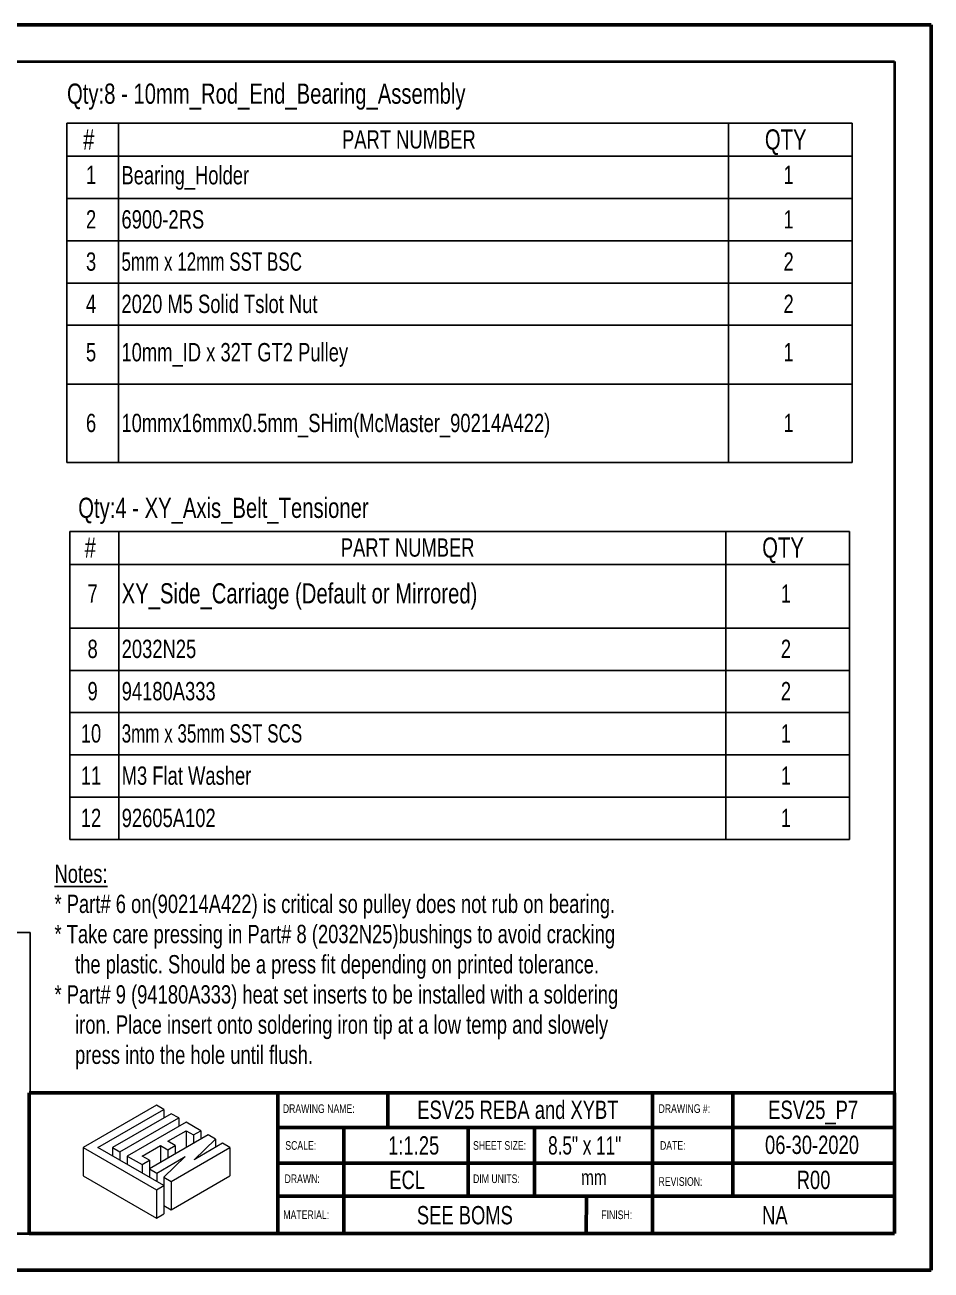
# Model space of a CAD drawing. Header units: millimetres. Extents: x -56 to 279, y 0 to 216.
# Drawn here: x 122.3 to 279.4, y 0 to 215.9 of the extents above; entities that cross this region are included whole.
import ezdxf

# ---------------------------------------------------------------- set-up
doc = ezdxf.new("R2010")
doc.units = ezdxf.units.MM
for name, color, linetype in [('PAGE_BORDER', 7, 'Continuous'), ('TITLE_BLOCK_BORDER', 7, 'Continuous'), ('TITLE_BLOCK_TEXT', 8, 'Continuous')]:
    doc.layers.add(name, color=color, linetype=linetype)
doc.styles.add('SLDTEXTSTYLE0', font='TXT', dxfattribs={"width": 0.75})
doc.styles.add('SLDTEXTSTYLE1', font='TXT', dxfattribs={"width": 0.7})
doc.styles.add('SLDTEXTSTYLE2', font='TXT', dxfattribs={"width": 0.694444})

# ---------------------------------------------------------------- blocks, each defined once
blk = doc.blocks.new('Lien3D Logo')
at = {"color": 7, "linetype": 'Continuous', "lineweight": 18}
for p, q in [((10.61, 16.33), (0, 10.21)), ((11.67, 15.71), (10.61, 16.33)), ((2.13, 10.21), (11.67, 15.71)), ((12.73, 15.1), (4.26, 10.21)), ((5.32, 9.59), (13.8, 14.49)), ((11.67, 15.71), (11.67, 14.49)), ((13.8, 14.49), (12.73, 15.1)), ((13.8, 14.49), (13.8, 13.26)), ((14.86, 13.87), (6.38, 8.98)), ((12.22, 11.12), (14.86, 12.64)), ((16.99, 12.64), (14.86, 13.87)), ((14.86, 12.64), (15.93, 12.03)), ((14.86, 12.64), (14.86, 10.19)), ((15.93, 12.03), (16.99, 12.64)), ((16.99, 12.64), (16.99, 11.42)), ((18.05, 12.03), (9.57, 7.13)), ((13.28, 10.5), (12.22, 11.12)), ((15.93, 12.03), (15.93, 10.8)), ((16.04, 8.45), (19.12, 11.42)), ((20.15, 10.82), (16.04, 8.45)), ((19.12, 11.42), (18.05, 12.03)), ((19.12, 11.42), (19.12, 10.22)), ((21.21, 10.21), (20.15, 10.82)), ((0, 10.21), (0, 6.12)), ((0, 10.21), (10.61, 4.08)), ((11.67, 4.7), (2.13, 10.21)), ((4.26, 10.21), (4.26, 8.98)), ((4.26, 10.21), (5.32, 9.59)), ((5.32, 9.59), (5.32, 8.36)), ((8.51, 8.98), (11.15, 10.5)), ((11.15, 10.5), (12.22, 9.89)), ((11.15, 10.5), (11.15, 8.05)), ((12.22, 9.89), (13.28, 10.5)), ((12.22, 9.89), (12.22, 8.66)), ((12.73, 5.31), (21.21, 10.21)), ((13.28, 10.5), (13.28, 9.28)), ((21.21, 10.21), (21.21, 6.12)), ((6.38, 8.98), (8.51, 7.75)), ((6.38, 8.98), (6.38, 7.75)), ((9.57, 8.36), (8.51, 8.98)), ((8.51, 7.75), (9.57, 8.36)), ((8.51, 7.75), (8.51, 6.52)), ((9.57, 8.36), (9.57, 7.13)), ((10.64, 6.52), (14.75, 8.89)), ((14.75, 8.89), (11.67, 5.93)), ((0, 6.12), (10.61, 0)), ((9.57, 7.13), (10.64, 6.52)), ((9.57, 7.13), (9.57, 5.91)), ((10.64, 6.52), (10.64, 5.29)), ((11.67, 5.93), (12.73, 5.31)), ((11.67, 5.93), (11.67, 4.7)), ((12.73, 1.23), (21.21, 6.12)), ((10.61, 4.08), (11.67, 4.7)), ((10.61, 4.08), (10.61, 0)), ((11.67, 4.7), (11.67, 0.61)), ((12.73, 5.31), (12.73, 1.23)), ((11.67, 1.84), (12.73, 1.23)), ((10.61, 0), (11.67, 0.61))]:
    blk.add_line(p, q, dxfattribs=at)
blk = doc.blocks.new('SW_NOTE_40')
at = {"layer": 'TITLE_BLOCK_BORDER', "color": 0, "char_height": 3.175, "attachment_point": 1, "style": 'SLDTEXTSTYLE0'}
for s, insert in [('\\LNotes:', (0, 4.09)), ('* Part# 6 on(90214A422) is critical so pulley does not rub on bearing.', (0, -1.14)), ('* Take care pressing in Part# 8 (2032N25)bushings to avoid cracking', (0, -6.37)), ('the plastic. Should be a press fit depending on printed tolerance.', (3.57, -11.61)), ('* Part# 9 (94180A333) heat set inserts to be installed with a soldering', (0, -16.84)), ('iron. Place insert onto soldering iron tip at a low temp and slowely', (3.57, -22.07)), ('press into the hole until flush.', (3.57, -27.31))]:
    blk.add_mtext(s, dxfattribs=dict(at, insert=insert))
blk = doc.blocks.new('SW_TABLEANNOTATION_5')
at = {"layer": 'TITLE_BLOCK_BORDER', "color": 0}
for p, q in [((0, 0), (0, -58.81)), ((136.09, 0), (0, 0)), ((8.95, 0), (8.95, -5.73)), ((114.66, 0), (114.66, -5.73)), ((136.09, -58.81), (136.09, 0)), ((0, -5.73), (136.09, -5.73)), ((8.95, -5.73), (8.95, -58.81)), ((114.66, -5.73), (114.66, -58.81)), ((0, -13.06), (136.09, -13.06)), ((0, -20.39), (136.09, -20.39)), ((0, -27.71), (136.09, -27.71)), ((0, -35.04), (136.09, -35.04)), ((0, -45.25), (136.09, -45.25)), ((0, -58.81), (136.09, -58.81))]:
    blk.add_line(p, q, dxfattribs=at)
at = {"layer": 'TITLE_BLOCK_BORDER', "color": 0, "attachment_point": 1}
for s, insert, char_height, style in [('#', (2.8, -1.06), 3.5, 'SLDTEXTSTYLE0'), ('PART NUMBER', (47.68, -1.22), 3.175, 'SLDTEXTSTYLE0'), ('QTY', (120.97, -1.06), 3.5, 'SLDTEXTSTYLE0'), ('1', (3.3, -7.36), 3.17, 'SLDTEXTSTYLE0'), ('Bearing_Holder', (9.45, -7.42), 3.175, 'SLDTEXTSTYLE0'), ('1', (124.2, -7.36), 3.17, 'SLDTEXTSTYLE0'), ('2', (3.3, -15.08), 3.17, 'SLDTEXTSTYLE0'), ('6900-2RS', (9.45, -15.08), 3.175, 'SLDTEXTSTYLE0'), ('1', (124.2, -15.08), 3.17, 'SLDTEXTSTYLE0'), ('3', (3.3, -22.4), 3.17, 'SLDTEXTSTYLE0'), ('5mm x 12mm SST BSC', (9.45, -22.4), 3.175, 'SLDTEXTSTYLE2'), ('2', (124.2, -22.4), 3.17, 'SLDTEXTSTYLE0'), ('4', (3.3, -29.73), 3.17, 'SLDTEXTSTYLE0'), ('2020 M5 Solid Tslot Nut', (9.45, -29.73), 3.175, 'SLDTEXTSTYLE0'), ('2', (124.2, -29.73), 3.17, 'SLDTEXTSTYLE0'), ('5', (3.3, -38.11), 3.17, 'SLDTEXTSTYLE0'), ('10mm_ID x 32T GT2 Pulley', (9.45, -38.11), 3.175, 'SLDTEXTSTYLE0'), ('1', (124.2, -38.11), 3.17, 'SLDTEXTSTYLE0'), ('6', (3.3, -50.38), 3.17, 'SLDTEXTSTYLE0'), ('10mmx16mmx0.5mm_SHim(McMaster_90214A422)', (9.45, -50.38), 3.175, 'SLDTEXTSTYLE0'), ('1', (124.2, -50.38), 3.17, 'SLDTEXTSTYLE0')]:
    blk.add_mtext(s, dxfattribs=dict(at, insert=insert, char_height=char_height, style=style))
blk = doc.blocks.new('SW_TABLEANNOTATION_6')
at = {"layer": 'TITLE_BLOCK_BORDER', "color": 0}
for p, q in [((0, 0), (0, -53.4)), ((135.13, 0), (0, 0)), ((8.49, 0), (8.49, -5.72)), ((113.7, 0), (113.7, -5.72)), ((135.13, -53.4), (135.13, 0)), ((0, -5.72), (135.13, -5.72)), ((8.49, -5.72), (8.49, -53.4)), ((113.7, -5.72), (113.7, -53.4)), ((0, -16.77), (135.13, -16.77)), ((0, -24.09), (135.13, -24.09)), ((0, -31.42), (135.13, -31.42)), ((0, -38.75), (135.13, -38.75)), ((0, -46.07), (135.13, -46.07)), ((0, -53.4), (135.13, -53.4))]:
    blk.add_line(p, q, dxfattribs=at)
at = {"layer": 'TITLE_BLOCK_BORDER', "color": 0, "attachment_point": 1}
for s, insert, char_height, style in [('#', (2.57, -1.05), 3.5, 'SLDTEXTSTYLE0'), ('PART NUMBER', (46.97, -1.21), 3.175, 'SLDTEXTSTYLE0'), ('QTY', (120.01, -1.05), 3.5, 'SLDTEXTSTYLE0'), ('7', (3.07, -9.2), 3.17, 'SLDTEXTSTYLE0'), ('XY_Side_Carriage (Default or Mirrored)', (8.99, -8.99), 3.5, 'SLDTEXTSTYLE0'), ('1', (123.24, -9.2), 3.17, 'SLDTEXTSTYLE0'), ('8', (3.07, -18.78), 3.17, 'SLDTEXTSTYLE0'), ('2032N25', (8.99, -18.78), 3.175, 'SLDTEXTSTYLE0'), ('2', (123.24, -18.78), 3.17, 'SLDTEXTSTYLE0'), ('9', (3.07, -26.11), 3.17, 'SLDTEXTSTYLE0'), ('94180A333', (8.99, -26.11), 3.175, 'SLDTEXTSTYLE0'), ('2', (123.24, -26.11), 3.17, 'SLDTEXTSTYLE0'), ('10', (1.9, -33.44), 3.175, 'SLDTEXTSTYLE0'), ('3mm x 35mm SST SCS', (8.99, -33.44), 3.175, 'SLDTEXTSTYLE2'), ('1', (123.24, -33.44), 3.17, 'SLDTEXTSTYLE0'), ('11', (1.9, -40.76), 3.175, 'SLDTEXTSTYLE0'), ('M3 Flat Washer', (8.99, -40.76), 3.175, 'SLDTEXTSTYLE0'), ('1', (123.24, -40.76), 3.17, 'SLDTEXTSTYLE0'), ('12', (1.9, -48.09), 3.175, 'SLDTEXTSTYLE0'), ('92605A102', (8.99, -48.09), 3.175, 'SLDTEXTSTYLE0'), ('1', (123.24, -48.09), 3.17, 'SLDTEXTSTYLE0')]:
    blk.add_mtext(s, dxfattribs=dict(at, insert=insert, char_height=char_height, style=style))

msp = doc.modelspace()

# ---------------------------------------------------------------- linework, layer by layer
at = {"color": 7, "linetype": 'Continuous', "lineweight": 50}
for p, q in [((0, 215.9), (279.4, 215.9)), ((279.4, 0), (279.4, 215.9)), ((0, 0), (279.4, 0))]:
    msp.add_line(p, q, dxfattribs=at)
at = {"layer": 'PAGE_BORDER', "lineweight": 35}
for p, q in [((6.35, 209.55), (273.05, 209.55)), ((273.05, 209.55), (273.05, 6.35)), ((6.35, 6.35), (273.05, 6.35))]:
    msp.add_line(p, q, dxfattribs=at)
at = {"layer": 'TITLE_BLOCK_BORDER'}
for p, q in [((6.35, 58.53), (123.22, 58.53)), ((123.22, 6.35), (123.22, 58.53)), ((6.35, 6.35), (123.22, 6.35))]:
    msp.add_line(p, q, dxfattribs=at)
at = {"layer": 'TITLE_BLOCK_BORDER', "lineweight": 50}
for p, q in [((123.09, 30.71), (123.09, 6.35)), ((166.18, 30.71), (123.09, 30.71)), ((166.18, 30.71), (166.18, 6.35)), ((273.05, 30.71), (166.18, 30.71)), ((185.24, 30.71), (185.24, 24.78)), ((231.13, 30.71), (231.13, 6.35)), ((245.03, 30.71), (245.03, 12.84)), ((273.05, 30.71), (273.05, 6.35)), ((273.05, 24.73), (166.18, 24.73)), ((177.61, 24.73), (177.61, 6.35)), ((199.16, 24.73), (199.16, 12.84)), ((210.64, 24.73), (210.64, 12.84)), ((273.05, 18.52), (166.18, 18.52)), ((166.36, 12.84), (273.05, 12.84)), ((219.7, 12.84), (219.61, 6.35)), ((166.18, 6.35), (123.09, 6.35)), ((166.18, 6.35), (273.05, 6.35))]:
    msp.add_line(p, q, dxfattribs=at)

# ---------------------------------------------------------------- block references
at = {"layer": 'TITLE_BLOCK_BORDER'}
for name, p in [('SW_TABLEANNOTATION_5', (129.62, 198.85)), ('SW_TABLEANNOTATION_6', (130.12, 128.08)), ('SW_NOTE_40', (127.46, 66.23))]:
    msp.add_blockref(name, p, dxfattribs=at)
at = {"layer": 'TITLE_BLOCK_BORDER', "xscale": 1.2, "yscale": 1.2, "zscale": 1.2}
msp.add_blockref('Lien3D Logo', (132.43, 9), dxfattribs=at)

# ---------------------------------------------------------------- texts
at = {"layer": 'TITLE_BLOCK_BORDER', "style": 'SLDTEXTSTYLE0'}
for s, insert, char_height, attachment_point in [('Qty:8 - 10mm_Rod_End_Bearing_Assembly', (129.64, 205.73), 3.5, 1), ('Qty:4 - XY_Axis_Belt_Tensioner', (131.58, 133.92), 3.5, 1), ('ESV25 REBA and XYBT', (207.78, 29.38), 3.175, 2), ('ESV25_P7', (258.96, 29.38), 3.175, 2), ('06-30-2020', (258.76, 23.31), 3.175, 2), ('ECL', (188.59, 17.23), 3.175, 2), ('R00', (259.03, 17.23), 3.175, 2), ('mm', (220.95, 17.39), 2.646, 2), ('SEE BOMS', (198.59, 11.11), 3.175, 2), ('NA', (252.32, 11.11), 3.175, 2)]:
    msp.add_mtext(s, dxfattribs=dict(at, insert=insert, char_height=char_height, attachment_point=attachment_point))
at = {"layer": 'TITLE_BLOCK_TEXT', "attachment_point": 1}
for s, insert, char_height, style in [('DRAWING NAME:', (167.04, 28.74), 1.5, 'SLDTEXTSTYLE0'), ('DRAWING #:', (232.16, 28.75), 1.5, 'SLDTEXTSTYLE0'), ('SCALE:', (167.47, 22.36), 1.5, 'SLDTEXTSTYLE0'), ('1:1.25', (185.3, 23.21), 3.175, 'SLDTEXTSTYLE0'), ('SHEET SIZE:', (200.01, 22.36), 1.5, 'SLDTEXTSTYLE0'), ('8.5" x 11"', (213.02, 23.21), 3.175, 'SLDTEXTSTYLE1'), ('DATE:', (232.42, 22.36), 1.5, 'SLDTEXTSTYLE0'), ('DRAWN:', (167.34, 16.59), 1.5, 'SLDTEXTSTYLE0'), ('DIM UNITS:', (200.01, 16.59), 1.5, 'SLDTEXTSTYLE0'), ('REVISION:', (232.16, 16.11), 1.5, 'SLDTEXTSTYLE0'), ('MATERIAL:', (167.13, 10.34), 1.5, 'SLDTEXTSTYLE0'), ('FINISH:', (222.24, 10.34), 1.5, 'SLDTEXTSTYLE0')]:
    msp.add_mtext(s, dxfattribs=dict(at, insert=insert, char_height=char_height, style=style))

doc.saveas('drawing.dxf')
